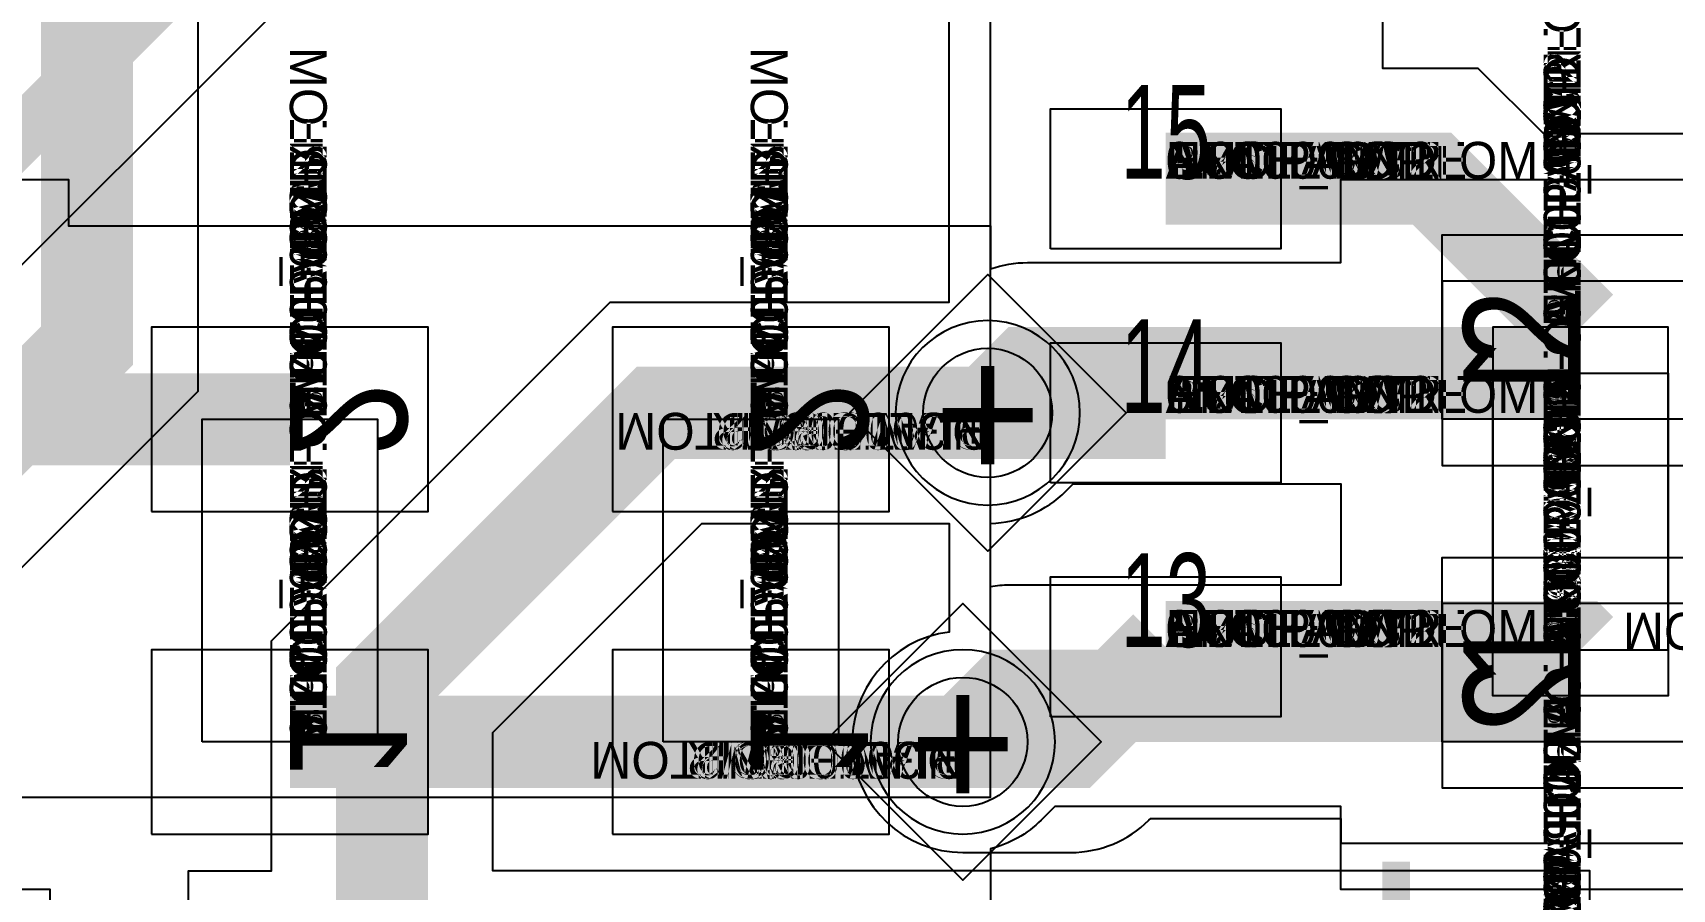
# Model space of a CAD drawing. Extents: x 0 to 323, y 0 to 320.
# Drawn here: x 85.67 to 94.56, y 182.36 to 187 of the extents above; entities that cross this region are included whole.
import ezdxf
from ezdxf.enums import TextEntityAlignment as Align

# ---------------------------------------------------------------- set-up
doc = ezdxf.new("R2010")
doc.units = 0
doc.header["$MEASUREMENT"] = 0
doc.layers.get('0').update_dxf_attribs({"linetype": 'CONTINUOUS'})
for name, color, linetype in [('CDN_FIGURES', 7, 'CONTINUOUS'), ('ETCH_BOTTOM', 7, 'CONTINUOUS'), ('ETCH_GND', 3, 'CONTINUOUS'), ('ETCH_INT1', 4, 'CONTINUOUS'), ('ETCH_INT2', 5, 'CONTINUOUS'), ('ETCH_PWR', 6, 'CONTINUOUS'), ('ETCH_TOP', 2, 'CONTINUOUS'), ('MANUFACTURING_NCLEGEND-1-6', 8, 'CONTINUOUS'), ('PACKAGE_GEOMETRY_ASSEMBLY_TOP', 11, 'CONTINUOUS'), ('PACKAGE_GEOMETRY_PIN_NUMBER', 9, 'CONTINUOUS')]:
    doc.layers.add(name, color=color, linetype=linetype)

# ---------------------------------------------------------------- blocks, each defined once
blk = doc.blocks.new('PAD_INFO')
for tag in ['SHAPE_TYPE', 'PAD_HEIGHT', 'PAD_LAYER', 'PAD_TYPE', 'PAD_WIDTH']:
    blk.add_attdef(tag, (0, 0), '', height=0.2)
at = {"flags": 2}
blk.add_attdef('CDN_TYPE', (0, 0), '', height=0.2, dxfattribs=at)
blk = doc.blocks.new('DRILL_INFO')
at = {"flags": 2}
blk.add_attdef('CDN_TYPE', (0, 0), '', height=0.2, dxfattribs=at)
for tag in ['FSHAPE', 'FCHAR', 'DRILL_HEIGHT', 'DIAMETER', 'PLATED', 'DRILL_WIDTH']:
    blk.add_attdef(tag, (0, 0), '', height=0.2)
blk = doc.blocks.new('VIA0700X0300')
at = {"layer": 'ETCH_BOTTOM'}
blk.add_circle((0, 0), 0.35, dxfattribs=at)
at = {"layer": 'ETCH_GND'}
blk.add_circle((0, 0), 0.35, dxfattribs=at)
at = {"layer": 'ETCH_INT1'}
blk.add_circle((0, 0), 0.35, dxfattribs=at)
at = {"layer": 'ETCH_INT2'}
blk.add_circle((0, 0), 0.35, dxfattribs=at)
at = {"layer": 'ETCH_PWR'}
blk.add_circle((0, 0), 0.35, dxfattribs=at)
at = {"layer": 'ETCH_TOP'}
blk.add_circle((0, 0), 0.35, dxfattribs=at)
ref = blk.add_blockref('PAD_INFO', (0, 0))
ref.add_attrib('PAD_LAYER', 'ETCH_TOP', (0, 0), dxfattribs={"height": 0.2})
ref.add_attrib('SHAPE_TYPE', 'NULL', (0, 0), dxfattribs={"height": 0.2})
ref.add_attrib('PAD_TYPE', 'ANTIPAD', (0, 0), dxfattribs={"height": 0.2})
ref.add_attrib('PAD_WIDTH', '0.000000', (0, 0), dxfattribs={"height": 0.2})
ref.add_attrib('PAD_HEIGHT', '0.000000', (0, 0), dxfattribs={"height": 0.2})
ref = blk.add_blockref('PAD_INFO', (0, 0))
ref.add_attrib('PAD_LAYER', 'ETCH_GND', (0, 0), dxfattribs={"height": 0.2})
ref.add_attrib('SHAPE_TYPE', 'NULL', (0, 0), dxfattribs={"height": 0.2})
ref.add_attrib('PAD_TYPE', 'ANTIPAD', (0, 0), dxfattribs={"height": 0.2})
ref.add_attrib('PAD_WIDTH', '0.000000', (0, 0), dxfattribs={"height": 0.2})
ref.add_attrib('PAD_HEIGHT', '0.000000', (0, 0), dxfattribs={"height": 0.2})
ref = blk.add_blockref('PAD_INFO', (0, 0))
ref.add_attrib('PAD_LAYER', 'ETCH_INT1', (0, 0), dxfattribs={"height": 0.2})
ref.add_attrib('SHAPE_TYPE', 'NULL', (0, 0), dxfattribs={"height": 0.2})
ref.add_attrib('PAD_TYPE', 'ANTIPAD', (0, 0), dxfattribs={"height": 0.2})
ref.add_attrib('PAD_WIDTH', '0.000000', (0, 0), dxfattribs={"height": 0.2})
ref.add_attrib('PAD_HEIGHT', '0.000000', (0, 0), dxfattribs={"height": 0.2})
ref = blk.add_blockref('PAD_INFO', (0, 0))
ref.add_attrib('PAD_LAYER', 'ETCH_INT2', (0, 0), dxfattribs={"height": 0.2})
ref.add_attrib('SHAPE_TYPE', 'NULL', (0, 0), dxfattribs={"height": 0.2})
ref.add_attrib('PAD_TYPE', 'ANTIPAD', (0, 0), dxfattribs={"height": 0.2})
ref.add_attrib('PAD_WIDTH', '0.000000', (0, 0), dxfattribs={"height": 0.2})
ref.add_attrib('PAD_HEIGHT', '0.000000', (0, 0), dxfattribs={"height": 0.2})
ref = blk.add_blockref('PAD_INFO', (0, 0))
ref.add_attrib('PAD_LAYER', 'ETCH_PWR', (0, 0), dxfattribs={"height": 0.2})
ref.add_attrib('SHAPE_TYPE', 'NULL', (0, 0), dxfattribs={"height": 0.2})
ref.add_attrib('PAD_TYPE', 'ANTIPAD', (0, 0), dxfattribs={"height": 0.2})
ref.add_attrib('PAD_WIDTH', '0.000000', (0, 0), dxfattribs={"height": 0.2})
ref.add_attrib('PAD_HEIGHT', '0.000000', (0, 0), dxfattribs={"height": 0.2})
ref = blk.add_blockref('PAD_INFO', (0, 0))
ref.add_attrib('PAD_LAYER', 'ETCH_BOTTOM', (0, 0), dxfattribs={"height": 0.2})
ref.add_attrib('SHAPE_TYPE', 'NULL', (0, 0), dxfattribs={"height": 0.2})
ref.add_attrib('PAD_TYPE', 'ANTIPAD', (0, 0), dxfattribs={"height": 0.2})
ref.add_attrib('PAD_WIDTH', '0.000000', (0, 0), dxfattribs={"height": 0.2})
ref.add_attrib('PAD_HEIGHT', '0.000000', (0, 0), dxfattribs={"height": 0.2})
ref = blk.add_blockref('PAD_INFO', (0, 0))
ref.add_attrib('PAD_LAYER', 'ETCH_TOP', (0, 0), dxfattribs={"height": 0.2})
ref.add_attrib('SHAPE_TYPE', 'NULL', (0, 0), dxfattribs={"height": 0.2})
ref.add_attrib('PAD_TYPE', 'THERMAL', (0, 0), dxfattribs={"height": 0.2})
ref.add_attrib('PAD_WIDTH', '0.000000', (0, 0), dxfattribs={"height": 0.2})
ref.add_attrib('PAD_HEIGHT', '0.000000', (0, 0), dxfattribs={"height": 0.2})
ref = blk.add_blockref('PAD_INFO', (0, 0))
ref.add_attrib('PAD_LAYER', 'ETCH_GND', (0, 0), dxfattribs={"height": 0.2})
ref.add_attrib('SHAPE_TYPE', 'NULL', (0, 0), dxfattribs={"height": 0.2})
ref.add_attrib('PAD_TYPE', 'THERMAL', (0, 0), dxfattribs={"height": 0.2})
ref.add_attrib('PAD_WIDTH', '0.000000', (0, 0), dxfattribs={"height": 0.2})
ref.add_attrib('PAD_HEIGHT', '0.000000', (0, 0), dxfattribs={"height": 0.2})
ref = blk.add_blockref('PAD_INFO', (0, 0))
ref.add_attrib('PAD_LAYER', 'ETCH_INT1', (0, 0), dxfattribs={"height": 0.2})
ref.add_attrib('SHAPE_TYPE', 'NULL', (0, 0), dxfattribs={"height": 0.2})
ref.add_attrib('PAD_TYPE', 'THERMAL', (0, 0), dxfattribs={"height": 0.2})
ref.add_attrib('PAD_WIDTH', '0.000000', (0, 0), dxfattribs={"height": 0.2})
ref.add_attrib('PAD_HEIGHT', '0.000000', (0, 0), dxfattribs={"height": 0.2})
ref = blk.add_blockref('PAD_INFO', (0, 0))
ref.add_attrib('PAD_LAYER', 'ETCH_INT2', (0, 0), dxfattribs={"height": 0.2})
ref.add_attrib('SHAPE_TYPE', 'NULL', (0, 0), dxfattribs={"height": 0.2})
ref.add_attrib('PAD_TYPE', 'THERMAL', (0, 0), dxfattribs={"height": 0.2})
ref.add_attrib('PAD_WIDTH', '0.000000', (0, 0), dxfattribs={"height": 0.2})
ref.add_attrib('PAD_HEIGHT', '0.000000', (0, 0), dxfattribs={"height": 0.2})
ref = blk.add_blockref('PAD_INFO', (0, 0))
ref.add_attrib('PAD_LAYER', 'ETCH_PWR', (0, 0), dxfattribs={"height": 0.2})
ref.add_attrib('SHAPE_TYPE', 'NULL', (0, 0), dxfattribs={"height": 0.2})
ref.add_attrib('PAD_TYPE', 'THERMAL', (0, 0), dxfattribs={"height": 0.2})
ref.add_attrib('PAD_WIDTH', '0.000000', (0, 0), dxfattribs={"height": 0.2})
ref.add_attrib('PAD_HEIGHT', '0.000000', (0, 0), dxfattribs={"height": 0.2})
ref = blk.add_blockref('PAD_INFO', (0, 0))
ref.add_attrib('PAD_LAYER', 'ETCH_BOTTOM', (0, 0), dxfattribs={"height": 0.2})
ref.add_attrib('SHAPE_TYPE', 'NULL', (0, 0), dxfattribs={"height": 0.2})
ref.add_attrib('PAD_TYPE', 'THERMAL', (0, 0), dxfattribs={"height": 0.2})
ref.add_attrib('PAD_WIDTH', '0.000000', (0, 0), dxfattribs={"height": 0.2})
ref.add_attrib('PAD_HEIGHT', '0.000000', (0, 0), dxfattribs={"height": 0.2})
ref = blk.add_blockref('PAD_INFO', (0, 0))
ref.add_attrib('PAD_LAYER', 'ETCH_TOP', (0, 0), dxfattribs={"height": 0.2})
ref.add_attrib('SHAPE_TYPE', 'CIRCLE', (0, 0), dxfattribs={"height": 0.2})
ref.add_attrib('PAD_TYPE', 'REGULAR', (0, 0), dxfattribs={"height": 0.2})
ref.add_attrib('PAD_WIDTH', '0.700000', (0, 0), dxfattribs={"height": 0.2})
ref.add_attrib('PAD_HEIGHT', '0.700000', (0, 0), dxfattribs={"height": 0.2})
ref = blk.add_blockref('PAD_INFO', (0, 0))
ref.add_attrib('PAD_LAYER', 'ETCH_GND', (0, 0), dxfattribs={"height": 0.2})
ref.add_attrib('SHAPE_TYPE', 'CIRCLE', (0, 0), dxfattribs={"height": 0.2})
ref.add_attrib('PAD_TYPE', 'REGULAR', (0, 0), dxfattribs={"height": 0.2})
ref.add_attrib('PAD_WIDTH', '0.700000', (0, 0), dxfattribs={"height": 0.2})
ref.add_attrib('PAD_HEIGHT', '0.700000', (0, 0), dxfattribs={"height": 0.2})
ref = blk.add_blockref('PAD_INFO', (0, 0))
ref.add_attrib('PAD_LAYER', 'ETCH_INT1', (0, 0), dxfattribs={"height": 0.2})
ref.add_attrib('SHAPE_TYPE', 'CIRCLE', (0, 0), dxfattribs={"height": 0.2})
ref.add_attrib('PAD_TYPE', 'REGULAR', (0, 0), dxfattribs={"height": 0.2})
ref.add_attrib('PAD_WIDTH', '0.700000', (0, 0), dxfattribs={"height": 0.2})
ref.add_attrib('PAD_HEIGHT', '0.700000', (0, 0), dxfattribs={"height": 0.2})
ref = blk.add_blockref('PAD_INFO', (0, 0))
ref.add_attrib('PAD_LAYER', 'ETCH_INT2', (0, 0), dxfattribs={"height": 0.2})
ref.add_attrib('SHAPE_TYPE', 'CIRCLE', (0, 0), dxfattribs={"height": 0.2})
ref.add_attrib('PAD_TYPE', 'REGULAR', (0, 0), dxfattribs={"height": 0.2})
ref.add_attrib('PAD_WIDTH', '0.700000', (0, 0), dxfattribs={"height": 0.2})
ref.add_attrib('PAD_HEIGHT', '0.700000', (0, 0), dxfattribs={"height": 0.2})
ref = blk.add_blockref('PAD_INFO', (0, 0))
ref.add_attrib('PAD_LAYER', 'ETCH_PWR', (0, 0), dxfattribs={"height": 0.2})
ref.add_attrib('SHAPE_TYPE', 'CIRCLE', (0, 0), dxfattribs={"height": 0.2})
ref.add_attrib('PAD_TYPE', 'REGULAR', (0, 0), dxfattribs={"height": 0.2})
ref.add_attrib('PAD_WIDTH', '0.700000', (0, 0), dxfattribs={"height": 0.2})
ref.add_attrib('PAD_HEIGHT', '0.700000', (0, 0), dxfattribs={"height": 0.2})
ref = blk.add_blockref('PAD_INFO', (0, 0))
ref.add_attrib('PAD_LAYER', 'ETCH_BOTTOM', (0, 0), dxfattribs={"height": 0.2})
ref.add_attrib('SHAPE_TYPE', 'CIRCLE', (0, 0), dxfattribs={"height": 0.2})
ref.add_attrib('PAD_TYPE', 'REGULAR', (0, 0), dxfattribs={"height": 0.2})
ref.add_attrib('PAD_WIDTH', '0.700000', (0, 0), dxfattribs={"height": 0.2})
ref.add_attrib('PAD_HEIGHT', '0.700000', (0, 0), dxfattribs={"height": 0.2})
ref = blk.add_blockref('DRILL_INFO', (0, 0))
ref.add_attrib('DIAMETER', '0.300000', (0, 0), dxfattribs={"height": 0.2})
ref.add_attrib('PLATED', 'PLATED', (0, 0), dxfattribs={"height": 0.2})
ref.add_attrib('FSHAPE', 'DIAMOND', (0, 0), dxfattribs={"height": 0.2})
ref.add_attrib('FCHAR', '+', (0, 0), dxfattribs={"height": 0.2})
ref.add_attrib('DRILL_WIDTH', '1.500000', (0, 0), dxfattribs={"height": 0.2})
ref.add_attrib('DRILL_HEIGHT', '1.500000', (0, 0), dxfattribs={"height": 0.2})
for tag in ['CDN_TYPE', 'PIN']:
    blk.add_attdef(tag, (0, 0), '', height=0.2)
at = {"flags": 2}
for tag in ['PSTKNAME', 'BBV']:
    blk.add_attdef(tag, (0, 0), '', height=0.2, dxfattribs=at)
blk = doc.blocks.new('FIGURE_DIAMOND')
at = {"layer": 'CDN_FIGURES'}
blk.add_lwpolyline([(-0.5, 0), (0, 0.5), (0.5, 0), (0, -0.5)], close=True, dxfattribs=at)
blk = doc.blocks.new('RC1000X1500TS')
at = {"layer": 'ETCH_TOP'}
blk.add_lwpolyline([(-0.5, -0.75), (-0.5, 0.75), (0.5, 0.75), (0.5, -0.75)], close=True, dxfattribs=at)
ref = blk.add_blockref('PAD_INFO', (0, 0))
ref.add_attrib('PAD_LAYER', 'ETCH_TOP', (0, 0), dxfattribs={"height": 0.2})
ref.add_attrib('SHAPE_TYPE', 'NULL', (0, 0), dxfattribs={"height": 0.2})
ref.add_attrib('PAD_TYPE', 'ANTIPAD', (0, 0), dxfattribs={"height": 0.2})
ref.add_attrib('PAD_WIDTH', '0.000000', (0, 0), dxfattribs={"height": 0.2})
ref.add_attrib('PAD_HEIGHT', '0.000000', (0, 0), dxfattribs={"height": 0.2})
ref = blk.add_blockref('PAD_INFO', (0, 0))
ref.add_attrib('PAD_LAYER', 'ETCH_GND', (0, 0), dxfattribs={"height": 0.2})
ref.add_attrib('SHAPE_TYPE', 'NULL', (0, 0), dxfattribs={"height": 0.2})
ref.add_attrib('PAD_TYPE', 'ANTIPAD', (0, 0), dxfattribs={"height": 0.2})
ref.add_attrib('PAD_WIDTH', '0.000000', (0, 0), dxfattribs={"height": 0.2})
ref.add_attrib('PAD_HEIGHT', '0.000000', (0, 0), dxfattribs={"height": 0.2})
ref = blk.add_blockref('PAD_INFO', (0, 0))
ref.add_attrib('PAD_LAYER', 'ETCH_INT1', (0, 0), dxfattribs={"height": 0.2})
ref.add_attrib('SHAPE_TYPE', 'NULL', (0, 0), dxfattribs={"height": 0.2})
ref.add_attrib('PAD_TYPE', 'ANTIPAD', (0, 0), dxfattribs={"height": 0.2})
ref.add_attrib('PAD_WIDTH', '0.000000', (0, 0), dxfattribs={"height": 0.2})
ref.add_attrib('PAD_HEIGHT', '0.000000', (0, 0), dxfattribs={"height": 0.2})
ref = blk.add_blockref('PAD_INFO', (0, 0))
ref.add_attrib('PAD_LAYER', 'ETCH_INT2', (0, 0), dxfattribs={"height": 0.2})
ref.add_attrib('SHAPE_TYPE', 'NULL', (0, 0), dxfattribs={"height": 0.2})
ref.add_attrib('PAD_TYPE', 'ANTIPAD', (0, 0), dxfattribs={"height": 0.2})
ref.add_attrib('PAD_WIDTH', '0.000000', (0, 0), dxfattribs={"height": 0.2})
ref.add_attrib('PAD_HEIGHT', '0.000000', (0, 0), dxfattribs={"height": 0.2})
ref = blk.add_blockref('PAD_INFO', (0, 0))
ref.add_attrib('PAD_LAYER', 'ETCH_PWR', (0, 0), dxfattribs={"height": 0.2})
ref.add_attrib('SHAPE_TYPE', 'NULL', (0, 0), dxfattribs={"height": 0.2})
ref.add_attrib('PAD_TYPE', 'ANTIPAD', (0, 0), dxfattribs={"height": 0.2})
ref.add_attrib('PAD_WIDTH', '0.000000', (0, 0), dxfattribs={"height": 0.2})
ref.add_attrib('PAD_HEIGHT', '0.000000', (0, 0), dxfattribs={"height": 0.2})
ref = blk.add_blockref('PAD_INFO', (0, 0))
ref.add_attrib('PAD_LAYER', 'ETCH_BOTTOM', (0, 0), dxfattribs={"height": 0.2})
ref.add_attrib('SHAPE_TYPE', 'NULL', (0, 0), dxfattribs={"height": 0.2})
ref.add_attrib('PAD_TYPE', 'ANTIPAD', (0, 0), dxfattribs={"height": 0.2})
ref.add_attrib('PAD_WIDTH', '0.000000', (0, 0), dxfattribs={"height": 0.2})
ref.add_attrib('PAD_HEIGHT', '0.000000', (0, 0), dxfattribs={"height": 0.2})
ref = blk.add_blockref('PAD_INFO', (0, 0))
ref.add_attrib('PAD_LAYER', 'ETCH_TOP', (0, 0), dxfattribs={"height": 0.2})
ref.add_attrib('SHAPE_TYPE', 'NULL', (0, 0), dxfattribs={"height": 0.2})
ref.add_attrib('PAD_TYPE', 'THERMAL', (0, 0), dxfattribs={"height": 0.2})
ref.add_attrib('PAD_WIDTH', '0.000000', (0, 0), dxfattribs={"height": 0.2})
ref.add_attrib('PAD_HEIGHT', '0.000000', (0, 0), dxfattribs={"height": 0.2})
ref = blk.add_blockref('PAD_INFO', (0, 0))
ref.add_attrib('PAD_LAYER', 'ETCH_GND', (0, 0), dxfattribs={"height": 0.2})
ref.add_attrib('SHAPE_TYPE', 'NULL', (0, 0), dxfattribs={"height": 0.2})
ref.add_attrib('PAD_TYPE', 'THERMAL', (0, 0), dxfattribs={"height": 0.2})
ref.add_attrib('PAD_WIDTH', '0.000000', (0, 0), dxfattribs={"height": 0.2})
ref.add_attrib('PAD_HEIGHT', '0.000000', (0, 0), dxfattribs={"height": 0.2})
ref = blk.add_blockref('PAD_INFO', (0, 0))
ref.add_attrib('PAD_LAYER', 'ETCH_INT1', (0, 0), dxfattribs={"height": 0.2})
ref.add_attrib('SHAPE_TYPE', 'NULL', (0, 0), dxfattribs={"height": 0.2})
ref.add_attrib('PAD_TYPE', 'THERMAL', (0, 0), dxfattribs={"height": 0.2})
ref.add_attrib('PAD_WIDTH', '0.000000', (0, 0), dxfattribs={"height": 0.2})
ref.add_attrib('PAD_HEIGHT', '0.000000', (0, 0), dxfattribs={"height": 0.2})
ref = blk.add_blockref('PAD_INFO', (0, 0))
ref.add_attrib('PAD_LAYER', 'ETCH_INT2', (0, 0), dxfattribs={"height": 0.2})
ref.add_attrib('SHAPE_TYPE', 'NULL', (0, 0), dxfattribs={"height": 0.2})
ref.add_attrib('PAD_TYPE', 'THERMAL', (0, 0), dxfattribs={"height": 0.2})
ref.add_attrib('PAD_WIDTH', '0.000000', (0, 0), dxfattribs={"height": 0.2})
ref.add_attrib('PAD_HEIGHT', '0.000000', (0, 0), dxfattribs={"height": 0.2})
ref = blk.add_blockref('PAD_INFO', (0, 0))
ref.add_attrib('PAD_LAYER', 'ETCH_PWR', (0, 0), dxfattribs={"height": 0.2})
ref.add_attrib('SHAPE_TYPE', 'NULL', (0, 0), dxfattribs={"height": 0.2})
ref.add_attrib('PAD_TYPE', 'THERMAL', (0, 0), dxfattribs={"height": 0.2})
ref.add_attrib('PAD_WIDTH', '0.000000', (0, 0), dxfattribs={"height": 0.2})
ref.add_attrib('PAD_HEIGHT', '0.000000', (0, 0), dxfattribs={"height": 0.2})
ref = blk.add_blockref('PAD_INFO', (0, 0))
ref.add_attrib('PAD_LAYER', 'ETCH_BOTTOM', (0, 0), dxfattribs={"height": 0.2})
ref.add_attrib('SHAPE_TYPE', 'NULL', (0, 0), dxfattribs={"height": 0.2})
ref.add_attrib('PAD_TYPE', 'THERMAL', (0, 0), dxfattribs={"height": 0.2})
ref.add_attrib('PAD_WIDTH', '0.000000', (0, 0), dxfattribs={"height": 0.2})
ref.add_attrib('PAD_HEIGHT', '0.000000', (0, 0), dxfattribs={"height": 0.2})
ref = blk.add_blockref('PAD_INFO', (0, 0))
ref.add_attrib('PAD_LAYER', 'ETCH_GND', (0, 0), dxfattribs={"height": 0.2})
ref.add_attrib('SHAPE_TYPE', 'NULL', (0, 0), dxfattribs={"height": 0.2})
ref.add_attrib('PAD_TYPE', 'REGULAR', (0, 0), dxfattribs={"height": 0.2})
ref.add_attrib('PAD_WIDTH', '0.000000', (0, 0), dxfattribs={"height": 0.2})
ref.add_attrib('PAD_HEIGHT', '0.000000', (0, 0), dxfattribs={"height": 0.2})
ref = blk.add_blockref('PAD_INFO', (0, 0))
ref.add_attrib('PAD_LAYER', 'ETCH_INT1', (0, 0), dxfattribs={"height": 0.2})
ref.add_attrib('SHAPE_TYPE', 'NULL', (0, 0), dxfattribs={"height": 0.2})
ref.add_attrib('PAD_TYPE', 'REGULAR', (0, 0), dxfattribs={"height": 0.2})
ref.add_attrib('PAD_WIDTH', '0.000000', (0, 0), dxfattribs={"height": 0.2})
ref.add_attrib('PAD_HEIGHT', '0.000000', (0, 0), dxfattribs={"height": 0.2})
ref = blk.add_blockref('PAD_INFO', (0, 0))
ref.add_attrib('PAD_LAYER', 'ETCH_INT2', (0, 0), dxfattribs={"height": 0.2})
ref.add_attrib('SHAPE_TYPE', 'NULL', (0, 0), dxfattribs={"height": 0.2})
ref.add_attrib('PAD_TYPE', 'REGULAR', (0, 0), dxfattribs={"height": 0.2})
ref.add_attrib('PAD_WIDTH', '0.000000', (0, 0), dxfattribs={"height": 0.2})
ref.add_attrib('PAD_HEIGHT', '0.000000', (0, 0), dxfattribs={"height": 0.2})
ref = blk.add_blockref('PAD_INFO', (0, 0))
ref.add_attrib('PAD_LAYER', 'ETCH_PWR', (0, 0), dxfattribs={"height": 0.2})
ref.add_attrib('SHAPE_TYPE', 'NULL', (0, 0), dxfattribs={"height": 0.2})
ref.add_attrib('PAD_TYPE', 'REGULAR', (0, 0), dxfattribs={"height": 0.2})
ref.add_attrib('PAD_WIDTH', '0.000000', (0, 0), dxfattribs={"height": 0.2})
ref.add_attrib('PAD_HEIGHT', '0.000000', (0, 0), dxfattribs={"height": 0.2})
ref = blk.add_blockref('PAD_INFO', (0, 0))
ref.add_attrib('PAD_LAYER', 'ETCH_BOTTOM', (0, 0), dxfattribs={"height": 0.2})
ref.add_attrib('SHAPE_TYPE', 'NULL', (0, 0), dxfattribs={"height": 0.2})
ref.add_attrib('PAD_TYPE', 'REGULAR', (0, 0), dxfattribs={"height": 0.2})
ref.add_attrib('PAD_WIDTH', '0.000000', (0, 0), dxfattribs={"height": 0.2})
ref.add_attrib('PAD_HEIGHT', '0.000000', (0, 0), dxfattribs={"height": 0.2})
ref = blk.add_blockref('DRILL_INFO', (0, 0))
ref.add_attrib('DIAMETER', '0.000000', (0, 0), dxfattribs={"height": 0.2})
ref.add_attrib('PLATED', 'PLATED', (0, 0), dxfattribs={"height": 0.2})
ref.add_attrib('FSHAPE', 'NULL', (0, 0), dxfattribs={"height": 0.2})
ref.add_attrib('DRILL_WIDTH', '0.000000', (0, 0), dxfattribs={"height": 0.2})
ref.add_attrib('DRILL_HEIGHT', '0.000000', (0, 0), dxfattribs={"height": 0.2})
ref = blk.add_blockref('PAD_INFO', (0, 0))
ref.add_attrib('PAD_LAYER', 'ETCH_TOP', (0, 0), dxfattribs={"height": 0.2})
ref.add_attrib('SHAPE_TYPE', 'RECTANGLE', (0, 0), dxfattribs={"height": 0.2})
ref.add_attrib('PAD_TYPE', 'REGULAR', (0, 0), dxfattribs={"height": 0.2})
ref.add_attrib('PAD_WIDTH', '1.000000', (0, 0), dxfattribs={"height": 0.2})
ref.add_attrib('PAD_HEIGHT', '1.500000', (0, 0), dxfattribs={"height": 0.2})
for tag in ['CDN_TYPE', 'PIN']:
    blk.add_attdef(tag, (0, 0), '', height=0.2)
at = {"flags": 2}
for tag in ['PSTKNAME', 'BBV']:
    blk.add_attdef(tag, (0, 0), '', height=0.2, dxfattribs=at)
blk = doc.blocks.new('F56')
at = {"layer": 'PACKAGE_GEOMETRY_ASSEMBLY_TOP'}
blk.add_lwpolyline([(0, -0.475), (1.75, -0.475), (1.75, 0.475), (0, 0.475)], close=True, dxfattribs=at)
at = {"layer": 'ETCH_TOP'}
ref = blk.add_blockref('RC1000X1500TS', (0, 0), dxfattribs=at)
ref.add_attrib('CDN_TYPE', 'PIN', (0, 0), dxfattribs={"height": 0.2})
ref.add_attrib('PIN', '1', (0, 0), dxfattribs={"height": 0.2})
ref = blk.add_blockref('RC1000X1500TS', (1.75, 0), dxfattribs=at)
ref.add_attrib('CDN_TYPE', 'PIN', (0, 0), dxfattribs={"height": 0.2})
ref.add_attrib('PIN', '2', (0, 0), dxfattribs={"height": 0.2})
at = {"flags": 2}
for tag in ['SYMBOL_TYPE', 'CDN_TYPE', 'REFDES']:
    blk.add_attdef(tag, (0, 0), '', height=0.2, dxfattribs=at)
blk = doc.blocks.new('RC1250X0760TS')
at = {"layer": 'ETCH_TOP'}
blk.add_lwpolyline([(-0.625, -0.38), (-0.625, 0.38), (0.625, 0.38), (0.625, -0.38)], close=True, dxfattribs=at)
ref = blk.add_blockref('PAD_INFO', (0, 0))
ref.add_attrib('PAD_LAYER', 'ETCH_TOP', (0, 0), dxfattribs={"height": 0.2})
ref.add_attrib('SHAPE_TYPE', 'NULL', (0, 0), dxfattribs={"height": 0.2})
ref.add_attrib('PAD_TYPE', 'ANTIPAD', (0, 0), dxfattribs={"height": 0.2})
ref.add_attrib('PAD_WIDTH', '0.000000', (0, 0), dxfattribs={"height": 0.2})
ref.add_attrib('PAD_HEIGHT', '0.000000', (0, 0), dxfattribs={"height": 0.2})
ref = blk.add_blockref('PAD_INFO', (0, 0))
ref.add_attrib('PAD_LAYER', 'ETCH_GND', (0, 0), dxfattribs={"height": 0.2})
ref.add_attrib('SHAPE_TYPE', 'NULL', (0, 0), dxfattribs={"height": 0.2})
ref.add_attrib('PAD_TYPE', 'ANTIPAD', (0, 0), dxfattribs={"height": 0.2})
ref.add_attrib('PAD_WIDTH', '0.000000', (0, 0), dxfattribs={"height": 0.2})
ref.add_attrib('PAD_HEIGHT', '0.000000', (0, 0), dxfattribs={"height": 0.2})
ref = blk.add_blockref('PAD_INFO', (0, 0))
ref.add_attrib('PAD_LAYER', 'ETCH_INT1', (0, 0), dxfattribs={"height": 0.2})
ref.add_attrib('SHAPE_TYPE', 'NULL', (0, 0), dxfattribs={"height": 0.2})
ref.add_attrib('PAD_TYPE', 'ANTIPAD', (0, 0), dxfattribs={"height": 0.2})
ref.add_attrib('PAD_WIDTH', '0.000000', (0, 0), dxfattribs={"height": 0.2})
ref.add_attrib('PAD_HEIGHT', '0.000000', (0, 0), dxfattribs={"height": 0.2})
ref = blk.add_blockref('PAD_INFO', (0, 0))
ref.add_attrib('PAD_LAYER', 'ETCH_INT2', (0, 0), dxfattribs={"height": 0.2})
ref.add_attrib('SHAPE_TYPE', 'NULL', (0, 0), dxfattribs={"height": 0.2})
ref.add_attrib('PAD_TYPE', 'ANTIPAD', (0, 0), dxfattribs={"height": 0.2})
ref.add_attrib('PAD_WIDTH', '0.000000', (0, 0), dxfattribs={"height": 0.2})
ref.add_attrib('PAD_HEIGHT', '0.000000', (0, 0), dxfattribs={"height": 0.2})
ref = blk.add_blockref('PAD_INFO', (0, 0))
ref.add_attrib('PAD_LAYER', 'ETCH_PWR', (0, 0), dxfattribs={"height": 0.2})
ref.add_attrib('SHAPE_TYPE', 'NULL', (0, 0), dxfattribs={"height": 0.2})
ref.add_attrib('PAD_TYPE', 'ANTIPAD', (0, 0), dxfattribs={"height": 0.2})
ref.add_attrib('PAD_WIDTH', '0.000000', (0, 0), dxfattribs={"height": 0.2})
ref.add_attrib('PAD_HEIGHT', '0.000000', (0, 0), dxfattribs={"height": 0.2})
ref = blk.add_blockref('PAD_INFO', (0, 0))
ref.add_attrib('PAD_LAYER', 'ETCH_BOTTOM', (0, 0), dxfattribs={"height": 0.2})
ref.add_attrib('SHAPE_TYPE', 'NULL', (0, 0), dxfattribs={"height": 0.2})
ref.add_attrib('PAD_TYPE', 'ANTIPAD', (0, 0), dxfattribs={"height": 0.2})
ref.add_attrib('PAD_WIDTH', '0.000000', (0, 0), dxfattribs={"height": 0.2})
ref.add_attrib('PAD_HEIGHT', '0.000000', (0, 0), dxfattribs={"height": 0.2})
ref = blk.add_blockref('PAD_INFO', (0, 0))
ref.add_attrib('PAD_LAYER', 'ETCH_TOP', (0, 0), dxfattribs={"height": 0.2})
ref.add_attrib('SHAPE_TYPE', 'NULL', (0, 0), dxfattribs={"height": 0.2})
ref.add_attrib('PAD_TYPE', 'THERMAL', (0, 0), dxfattribs={"height": 0.2})
ref.add_attrib('PAD_WIDTH', '0.000000', (0, 0), dxfattribs={"height": 0.2})
ref.add_attrib('PAD_HEIGHT', '0.000000', (0, 0), dxfattribs={"height": 0.2})
ref = blk.add_blockref('PAD_INFO', (0, 0))
ref.add_attrib('PAD_LAYER', 'ETCH_GND', (0, 0), dxfattribs={"height": 0.2})
ref.add_attrib('SHAPE_TYPE', 'NULL', (0, 0), dxfattribs={"height": 0.2})
ref.add_attrib('PAD_TYPE', 'THERMAL', (0, 0), dxfattribs={"height": 0.2})
ref.add_attrib('PAD_WIDTH', '0.000000', (0, 0), dxfattribs={"height": 0.2})
ref.add_attrib('PAD_HEIGHT', '0.000000', (0, 0), dxfattribs={"height": 0.2})
ref = blk.add_blockref('PAD_INFO', (0, 0))
ref.add_attrib('PAD_LAYER', 'ETCH_INT1', (0, 0), dxfattribs={"height": 0.2})
ref.add_attrib('SHAPE_TYPE', 'NULL', (0, 0), dxfattribs={"height": 0.2})
ref.add_attrib('PAD_TYPE', 'THERMAL', (0, 0), dxfattribs={"height": 0.2})
ref.add_attrib('PAD_WIDTH', '0.000000', (0, 0), dxfattribs={"height": 0.2})
ref.add_attrib('PAD_HEIGHT', '0.000000', (0, 0), dxfattribs={"height": 0.2})
ref = blk.add_blockref('PAD_INFO', (0, 0))
ref.add_attrib('PAD_LAYER', 'ETCH_INT2', (0, 0), dxfattribs={"height": 0.2})
ref.add_attrib('SHAPE_TYPE', 'NULL', (0, 0), dxfattribs={"height": 0.2})
ref.add_attrib('PAD_TYPE', 'THERMAL', (0, 0), dxfattribs={"height": 0.2})
ref.add_attrib('PAD_WIDTH', '0.000000', (0, 0), dxfattribs={"height": 0.2})
ref.add_attrib('PAD_HEIGHT', '0.000000', (0, 0), dxfattribs={"height": 0.2})
ref = blk.add_blockref('PAD_INFO', (0, 0))
ref.add_attrib('PAD_LAYER', 'ETCH_PWR', (0, 0), dxfattribs={"height": 0.2})
ref.add_attrib('SHAPE_TYPE', 'NULL', (0, 0), dxfattribs={"height": 0.2})
ref.add_attrib('PAD_TYPE', 'THERMAL', (0, 0), dxfattribs={"height": 0.2})
ref.add_attrib('PAD_WIDTH', '0.000000', (0, 0), dxfattribs={"height": 0.2})
ref.add_attrib('PAD_HEIGHT', '0.000000', (0, 0), dxfattribs={"height": 0.2})
ref = blk.add_blockref('PAD_INFO', (0, 0))
ref.add_attrib('PAD_LAYER', 'ETCH_BOTTOM', (0, 0), dxfattribs={"height": 0.2})
ref.add_attrib('SHAPE_TYPE', 'NULL', (0, 0), dxfattribs={"height": 0.2})
ref.add_attrib('PAD_TYPE', 'THERMAL', (0, 0), dxfattribs={"height": 0.2})
ref.add_attrib('PAD_WIDTH', '0.000000', (0, 0), dxfattribs={"height": 0.2})
ref.add_attrib('PAD_HEIGHT', '0.000000', (0, 0), dxfattribs={"height": 0.2})
ref = blk.add_blockref('PAD_INFO', (0, 0))
ref.add_attrib('PAD_LAYER', 'ETCH_TOP', (0, 0), dxfattribs={"height": 0.2})
ref.add_attrib('SHAPE_TYPE', 'RECTANGLE', (0, 0), dxfattribs={"height": 0.2})
ref.add_attrib('PAD_TYPE', 'REGULAR', (0, 0), dxfattribs={"height": 0.2})
ref.add_attrib('PAD_WIDTH', '1.250000', (0, 0), dxfattribs={"height": 0.2})
ref.add_attrib('PAD_HEIGHT', '0.760000', (0, 0), dxfattribs={"height": 0.2})
ref = blk.add_blockref('PAD_INFO', (0, 0))
ref.add_attrib('PAD_LAYER', 'ETCH_GND', (0, 0), dxfattribs={"height": 0.2})
ref.add_attrib('SHAPE_TYPE', 'NULL', (0, 0), dxfattribs={"height": 0.2})
ref.add_attrib('PAD_TYPE', 'REGULAR', (0, 0), dxfattribs={"height": 0.2})
ref.add_attrib('PAD_WIDTH', '0.000000', (0, 0), dxfattribs={"height": 0.2})
ref.add_attrib('PAD_HEIGHT', '0.000000', (0, 0), dxfattribs={"height": 0.2})
ref = blk.add_blockref('PAD_INFO', (0, 0))
ref.add_attrib('PAD_LAYER', 'ETCH_INT1', (0, 0), dxfattribs={"height": 0.2})
ref.add_attrib('SHAPE_TYPE', 'NULL', (0, 0), dxfattribs={"height": 0.2})
ref.add_attrib('PAD_TYPE', 'REGULAR', (0, 0), dxfattribs={"height": 0.2})
ref.add_attrib('PAD_WIDTH', '0.000000', (0, 0), dxfattribs={"height": 0.2})
ref.add_attrib('PAD_HEIGHT', '0.000000', (0, 0), dxfattribs={"height": 0.2})
ref = blk.add_blockref('PAD_INFO', (0, 0))
ref.add_attrib('PAD_LAYER', 'ETCH_INT2', (0, 0), dxfattribs={"height": 0.2})
ref.add_attrib('SHAPE_TYPE', 'NULL', (0, 0), dxfattribs={"height": 0.2})
ref.add_attrib('PAD_TYPE', 'REGULAR', (0, 0), dxfattribs={"height": 0.2})
ref.add_attrib('PAD_WIDTH', '0.000000', (0, 0), dxfattribs={"height": 0.2})
ref.add_attrib('PAD_HEIGHT', '0.000000', (0, 0), dxfattribs={"height": 0.2})
ref = blk.add_blockref('PAD_INFO', (0, 0))
ref.add_attrib('PAD_LAYER', 'ETCH_PWR', (0, 0), dxfattribs={"height": 0.2})
ref.add_attrib('SHAPE_TYPE', 'NULL', (0, 0), dxfattribs={"height": 0.2})
ref.add_attrib('PAD_TYPE', 'REGULAR', (0, 0), dxfattribs={"height": 0.2})
ref.add_attrib('PAD_WIDTH', '0.000000', (0, 0), dxfattribs={"height": 0.2})
ref.add_attrib('PAD_HEIGHT', '0.000000', (0, 0), dxfattribs={"height": 0.2})
ref = blk.add_blockref('PAD_INFO', (0, 0))
ref.add_attrib('PAD_LAYER', 'ETCH_BOTTOM', (0, 0), dxfattribs={"height": 0.2})
ref.add_attrib('SHAPE_TYPE', 'NULL', (0, 0), dxfattribs={"height": 0.2})
ref.add_attrib('PAD_TYPE', 'REGULAR', (0, 0), dxfattribs={"height": 0.2})
ref.add_attrib('PAD_WIDTH', '0.000000', (0, 0), dxfattribs={"height": 0.2})
ref.add_attrib('PAD_HEIGHT', '0.000000', (0, 0), dxfattribs={"height": 0.2})
ref = blk.add_blockref('DRILL_INFO', (0, 0))
ref.add_attrib('DIAMETER', '0.000000', (0, 0), dxfattribs={"height": 0.2})
ref.add_attrib('PLATED', 'PLATED', (0, 0), dxfattribs={"height": 0.2})
ref.add_attrib('FSHAPE', 'NULL', (0, 0), dxfattribs={"height": 0.2})
ref.add_attrib('DRILL_WIDTH', '0.000000', (0, 0), dxfattribs={"height": 0.2})
ref.add_attrib('DRILL_HEIGHT', '0.000000', (0, 0), dxfattribs={"height": 0.2})
for tag in ['CDN_TYPE', 'PIN']:
    blk.add_attdef(tag, (0, 0), '', height=0.2)
at = {"flags": 2}
for tag in ['PSTKNAME', 'BBV']:
    blk.add_attdef(tag, (0, 0), '', height=0.2, dxfattribs=at)
blk = doc.blocks.new('SO-24W')
at = {"layer": 'PACKAGE_GEOMETRY_ASSEMBLY_TOP'}
blk.add_lwpolyline([(-3.8, -7.8), (3.8, -7.8), (3.8, 7.8), (-3.8, 7.8)], close=True, dxfattribs=at)
at = {"layer": 'ETCH_TOP'}
ref = blk.add_blockref('RC1250X0760TS', (-4.75, -6.985), dxfattribs=at)
ref.add_attrib('CDN_TYPE', 'PIN', (0, 0), dxfattribs={"height": 0.2})
ref.add_attrib('PIN', '12', (0, 0), dxfattribs={"height": 0.2})
ref = blk.add_blockref('RC1250X0760TS', (-4.75, -4.445), dxfattribs=at)
ref.add_attrib('CDN_TYPE', 'PIN', (0, 0), dxfattribs={"height": 0.2})
ref.add_attrib('PIN', '10', (0, 0), dxfattribs={"height": 0.2})
ref = blk.add_blockref('RC1250X0760TS', (-4.75, -5.715), dxfattribs=at)
ref.add_attrib('CDN_TYPE', 'PIN', (0, 0), dxfattribs={"height": 0.2})
ref.add_attrib('PIN', '11', (0, 0), dxfattribs={"height": 0.2})
ref = blk.add_blockref('RC1250X0760TS', (4.75, -6.985), dxfattribs=at)
ref.add_attrib('CDN_TYPE', 'PIN', (0, 0), dxfattribs={"height": 0.2})
ref.add_attrib('PIN', '13', (0, 0), dxfattribs={"height": 0.2})
ref = blk.add_blockref('RC1250X0760TS', (4.75, -4.445), dxfattribs=at)
ref.add_attrib('CDN_TYPE', 'PIN', (0, 0), dxfattribs={"height": 0.2})
ref.add_attrib('PIN', '15', (0, 0), dxfattribs={"height": 0.2})
ref = blk.add_blockref('RC1250X0760TS', (4.75, -5.715), dxfattribs=at)
ref.add_attrib('CDN_TYPE', 'PIN', (0, 0), dxfattribs={"height": 0.2})
ref.add_attrib('PIN', '14', (0, 0), dxfattribs={"height": 0.2})
at = {"flags": 2}
for tag in ['SYMBOL_TYPE', 'CDN_TYPE', 'REFDES']:
    blk.add_attdef(tag, (0, 0), '', height=0.2, dxfattribs=at)

msp = doc.modelspace()

# ---------------------------------------------------------------- linework, layer by layer
at = {"layer": 'ETCH_BOTTOM'}
for points, format in [([(83.2625, 186.2056), (85.8627, 186.2056), (85.8627, 185.9556), (90.8627, 185.9556), (90.8627, 185.7213, -0.085109), (91.0626, 185.7556), (92.7625, 185.7556), (92.7625, 186.2056), (95.3627, 186.2056), (95.3627, 182.3554), (92.7625, 182.3554), (92.7625, 182.8054), (91.2112, 182.8054), (91.1369, 182.7312, -0.133937), (90.8627, 182.5745), (90.8627, 182.1054), (85.7625, 182.1054), (85.7625, 182.3554), (83.3738, 182.3554, -0.192102)], "xyb"), ([(87.0626, 184.9055, 0.5, 0.5, 0), (84.8126, 184.9055, 0.5, 0.5, 0), (84.5626, 185.1555, 0.5, 0.5, 0)], "xyseb"), ([(94.0626, 185.1555, 0.5, 0.5, 0), (91.0626, 185.1555, 0.5, 0.5, 0), (90.8476, 184.9405, 0.5, 0.5, 0)], "xyseb"), ([(90.8476, 184.9405, 0.5, 0.5, 0), (89.5976, 184.9405, 0.5, 0.5, 0), (89.5626, 184.9055, 0.5, 0.5, 0)], "xyseb"), ([(94.0626, 183.4055, 0.5, 0.5, 0), (90.9626, 183.4055, 0.5, 0.5, 0), (90.7126, 183.1555, 0.5, 0.5, 0)], "xyseb"), ([(87.0626, 183.1555, 0.5, 0.5, 0), (89.5626, 183.1555, 0.5, 0.5, 0)], "xyseb"), ([(89.5626, 183.1555, 0.5, 0.5, 0), (90.7126, 183.1555, 0.5, 0.5, 0)], "xyseb")]:
    msp.add_lwpolyline(points, format=format, dxfattribs=at)
msp.add_lwpolyline([(90.8627, 183.9972), (90.8627, 184.3406, 0.19238), (91.2719, 184.5162), (91.3112, 184.5554), (92.7625, 184.5554), (92.7625, 184.0056), (90.9626, 184.0056, 0.041839), (90.8627, 183.9972)], format="xyb", close=True, dxfattribs=at)
at = {"layer": 'ETCH_GND'}
for points in [[(91.3477, 184.9405, 1), (90.3475, 184.9405, 1)], [(91.2127, 183.1555, 1), (90.2125, 183.1555, 1)]]:
    msp.add_lwpolyline(points, format="xyb", close=True, dxfattribs=at)
at = {"layer": 'ETCH_INT1'}
for points in [[(91.3477, 184.9405, 1), (90.3475, 184.9405, 1)], [(91.2127, 183.1555, 1), (90.2125, 183.1555, 1)]]:
    msp.add_lwpolyline(points, format="xyb", close=True, dxfattribs=at)
at = {"layer": 'ETCH_INT2'}
for points, format in [([(84.1126, 184.9555, 0.3, 0.3, 0), (90.1626, 191.0055, 0.3, 0.3, 0), (90.1626, 191.6748, 0.3, 0.3, 0), (90.1926, 191.7048, 0.3, 0.3, 0), (90.1926, 191.7855, 0.3, 0.3, 0), (103.9576, 205.5505, 0.3, 0.3, 0), (104.6483, 205.5505, 0.3, 0.3, 0), (104.6783, 205.5205, 0.3, 0.3, 0), (105.2169, 205.5205, 0.3, 0.3, 0), (105.5976, 205.9012, 0.3, 0.3, 0), (105.5976, 205.9436, 0.3, 0.3, 0), (108.4906, 208.8366, 0.3, 0.3, 0), (108.4906, 210.4028, 0.3, 0.3, 0), (108.8713, 210.7835, 0.3, 0.3, 0), (109.6406, 210.7835, 0.3, 0.3, 0), (110.3126, 211.4555, 0.3, 0.3, 0), (110.3126, 220.8555, 0.3, 0.3, 0)], "xyseb"), ([(110.8127, 220.8555), (110.8127, 211.2484), (109.8477, 210.2834), (109.6177, 210.2834, -0.606125), (108.9907, 209.6564), (108.9907, 208.6295), (106.0977, 205.7365), (106.0977, 205.6941), (105.424, 205.0204), (104.4712, 205.0204), (104.4412, 205.0504), (104.1647, 205.0504), (90.9881, 191.8738, -0.973292), (90.6627, 190.9284), (90.6627, 190.7984), (84.6127, 184.7484)], "xyb")]:
    msp.add_lwpolyline(points, format=format, dxfattribs=at)
for points in [[(91.3477, 184.9405, 1), (90.3475, 184.9405, 1)], [(91.2127, 183.1555, 1), (90.2125, 183.1555, 1)]]:
    msp.add_lwpolyline(points, format="xyb", close=True, dxfattribs=at)
at = {"layer": 'ETCH_PWR'}
for points in [[(91.3477, 184.9405, 1), (90.3475, 184.9405, 1)], [(91.2127, 183.1555, 1), (90.2125, 183.1555, 1)]]:
    msp.add_lwpolyline(points, format="xyb", close=True, dxfattribs=at)
at = {"layer": 'ETCH_TOP'}
for points, format in [([(92.9877, 194.5054), (92.9877, 190.5056), (93.0126, 190.5056, -1), (93.0126, 189.5054), (92.9877, 189.5054), (92.9877, 186.8106), (93.5062, 186.8106), (93.8612, 186.4556), (95.3627, 186.4556), (95.3627, 183.9056), (96.5125, 183.9056), (96.5125, 187.6556), (98.8875, 187.6556), (98.8875, 195.5554)], "xyb"), ([(86.5125, 180.0556), (86.5125, 182.4556), (86.9625, 182.4556), (86.9625, 183.7041), (88.799, 185.5406), (90.6375, 185.5406), (90.6375, 190.8315, -0.740441), (90.6375, 191.9795), (90.6375, 195.3101, -0.623723)], "xyb"), ([(85.3625, 188.4055, -1), (86.5627, 188.4055), (86.5627, 185.0569), (84.6112, 183.1054)], "xyb"), ([(85.9626, 188.4055, 0.5, 0.5, 0), (85.9626, 185.3055, 0.5, 0.5, 0), (84.3626, 183.7055, 0.5, 0.5, 0), (83.3626, 183.7055, 0.5, 0.5, 0)], "xyseb"), ([(91.8126, 186.2105, 0.5, 0.5, 0), (93.2576, 186.2105, 0.5, 0.5, 0), (94.0626, 185.4055, 0.5, 0.5, 0)], "xyseb"), ([(90.8476, 184.9405, 0.5, 0.5, 0), (89.0476, 184.9405, 0.5, 0.5, 0), (87.5626, 183.4555, 0.5, 0.5, 0), (87.5626, 181.1555, 0.5, 0.5, 0)], "xyseb"), ([(91.8126, 184.9405, 0.5, 0.5, 0), (90.8476, 184.9405, 0.5, 0.5, 0)], "xyseb"), ([(90.7126, 183.1555, 0.5, 0.5, 0), (91.2976, 183.1555, 0.5, 0.5, 0), (91.8126, 183.6705, 0.5, 0.5, 0)], "xyseb"), ([(91.8126, 183.6705, 0.5, 0.5, 0), (94.0476, 183.6705, 0.5, 0.5, 0), (94.0626, 183.6555, 0.5, 0.5, 0)], "xyseb"), ([(93.0626, 181.1555, 0.15, 0.15, 0), (93.0626, 182.5063, 0.15, 0.15, 0)], "xyseb")]:
    msp.add_lwpolyline(points, format=format, dxfattribs=at)
msp.add_lwpolyline([(91.9127, 177.5239), (91.9127, 179.8554), (94.1127, 179.8554), (94.1127, 182.4556), (88.1627, 182.4556), (88.1627, 183.2069), (89.2962, 184.3404), (90.6375, 184.3404), (90.6375, 183.7509, 0.939153), (90.7126, 182.5554), (91.2976, 182.5554, 0.198912), (91.7219, 182.7312), (91.7312, 182.7404), (92.7625, 182.7404), (92.7625, 182.6054), (95.0125, 182.6054), (95.0125, 179.8531, 0.343856), (94.5678, 179.4281), (94.0611, 179.4281, 0.582438), (93.0171, 179.4281), (92.354, 179.4281), (92.354, 177.8055, 0.282598), (91.9127, 177.5239)], format="xyb", close=True, dxfattribs=at)

# ---------------------------------------------------------------- block references
msp.add_blockref('SO-24W', (87.0626, 190.6555))
at = {"rotation": 90}
msp.add_blockref('F56', (94.0626, 183.6555), dxfattribs=at)
at = {"xscale": -1}
for p, rotation in [((87.0626, 183.1555), 270), ((89.5626, 183.1555), 270), ((94.0626, 185.1555), 90)]:
    msp.add_blockref('F56', p, dxfattribs=dict(at, rotation=rotation))
at = {"layer": 'ETCH_TOP', "rotation": 180}
for p in [(90.8476, 184.9405), (96.3126, 183.8555), (90.7126, 183.1555)]:
    msp.add_blockref('VIA0700X0300', p, dxfattribs=at)
at = {"layer": 'MANUFACTURING_NCLEGEND-1-6', "xscale": 1.5, "yscale": 1.5}
for p in [(90.8476, 184.9405), (90.7126, 183.1555)]:
    msp.add_blockref('FIGURE_DIAMOND', p, dxfattribs=at)

# ---------------------------------------------------------------- texts
at = {"layer": 'MANUFACTURING_NCLEGEND-1-6'}
for p in [(90.8476, 184.9405), (90.7126, 183.1555)]:
    msp.add_text('+', height=0.75, dxfattribs=at).set_placement(p, align=Align.MIDDLE_CENTER)
at = {"layer": 'PACKAGE_GEOMETRY_PIN_NUMBER', "width": 0.649606}
for s, p in [('15', (91.8126, 186.2105)), ('14', (91.8126, 184.9405)), ('13', (91.8126, 183.6705))]:
    msp.add_text(s, height=0.508, dxfattribs=at).set_placement(p, align=Align.CENTER)
at = {"layer": 'PACKAGE_GEOMETRY_PIN_NUMBER', "width": 0.88}
for s, p in [('2', (94.0626, 185.4055)), ('1', (94.0626, 183.6555))]:
    msp.add_text(s, height=0.635, rotation=90, dxfattribs=at).set_placement(p, align=Align.CENTER)
at = {"layer": 'PACKAGE_GEOMETRY_PIN_NUMBER', "text_generation_flag": 2, "width": 0.88}
for s, rotation, p in [('1', 90, (94.0626, 185.1555)), ('2', 270, (87.0626, 184.9055)), ('2', 270, (89.5626, 184.9055)), ('2', 90, (94.0626, 183.4055)), ('1', 270, (87.0626, 183.1555)), ('1', 270, (89.5626, 183.1555))]:
    msp.add_text(s, height=0.635, rotation=rotation, dxfattribs=at).set_placement(p, align=Align.CENTER)

doc.saveas('drawing.dxf')
